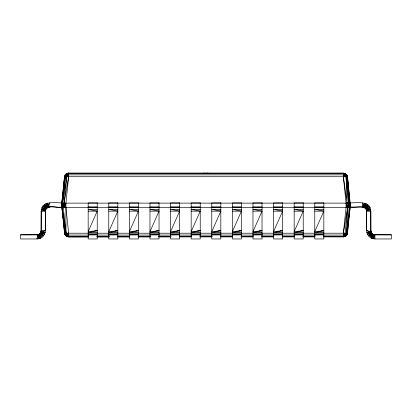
<?xml version="1.0" encoding="UTF-8"?>
<svg xmlns="http://www.w3.org/2000/svg" width="412" height="412" viewBox="0 0 412 412"><rect width="100%" height="100%" fill="white"/><g stroke="black" fill="none" stroke-linecap="round" stroke-linejoin="round"><path stroke-width="0.62" d="M20.6 234.84L37.08 234.84L38.867 234.433L40.299 233.29L41.097 231.637L41.2 211.15C41.504 200.459 54.884 202.786 61.8 202.91L61.8 207.03C57.005 208.544 46.443 203.549 45.32 211.15L45.32 230.72C45.371 235.128 41.488 239.012 37.08 238.96L20.6 238.96L20.6 234.84L37.997 234.737L39.65 233.939L40.793 232.507L41.2 230.72L41.2 211.15L45.423 210.233C47.952 203.863 56.887 208.436 61.8 207.03M45.32 230.72L41.2 230.72L41.097 231.637L45.32 230.72L45.423 210.233L42.997 206.01L46.87 207.931L49.44 207.03L48.523 207.133L45.866 203.724L46.87 207.931L47.653 207.437L45.866 203.724L48.992 206.618M88.59 236.9L68.65 236.9C66.564 236.859 64.875 235.231 64.55 233.213L61.821 207.246L61.8 203.126L64.55 176.727L65.235 174.858L66.713 173.524L68.65 173.04L343.351 173.04L345.287 173.524L346.765 174.858L347.45 176.727L350.2 203.126L350.179 207.246L347.45 233.213C347.115 235.247 345.457 236.833 343.351 236.9L323.41 236.9M369.682 231.245L366.886 232.553L371.207 232.507L368.477 235.86L372.35 233.939L371.346 238.146L374.003 234.737L374.92 234.84L373.087 238.754L373.133 234.433L371.701 233.29L370.8 230.72L370.8 211.15C370.496 200.459 357.116 202.786 350.2 202.91L350.2 207.03C354.995 208.544 365.557 203.549 366.68 211.15L366.68 230.72C366.628 235.128 370.512 239.012 374.92 238.96L391.4 238.96L391.4 234.84L374.003 234.737L372.35 233.939L371.207 232.507L370.8 230.72L371.701 233.29L368.477 235.86L373.133 234.433L374.92 234.84L391.4 234.84M343.351 173.04L343.351 176.727L346.08 203.126L346.08 207.246L343.351 233.213L343.351 236.9L344.772 236.364L346.538 233.383L347.635 207.375L348.501 203.126L347.223 175.914L345.287 173.524L68.65 173.524L66.064 174.158L65.235 174.858L64.55 176.727L61.8 203.126L61.821 207.246L62.83 215.378M348.629 189.324L347.45 176.727L346.538 176.557L345.889 175.45L343.351 173.524L346.765 174.858L347.45 176.727L349.747 203.126L349.757 206.809L350.179 207.246L349.85 207.375L62.15 207.375L61.821 207.246L62.82 207.416L63.499 203.126L65.92 207.246L68.65 233.213L68.65 236.9L66.713 236.416L65.235 235.082L64.55 233.213L62.15 207.375L65.462 176.557L65.024 175.697L66.713 173.524L68.65 173.04L68.65 176.727L65.92 203.126L65.966 235.834L68.65 236.9L88.59 236.864M88.59 236.416L68.65 236.416L64.875 234.181L61.8 203.126L350.2 203.126L349.85 207.375L349.412 203.126L348.727 207.416L347.182 206.814L346.08 207.246L350.179 207.246L346.538 233.383L346.935 233.954L346.765 235.082L345.287 236.416L323.41 236.416M62.748 197.472L62.856 196.215M63.072 193.697L63.237 191.812M63.458 189.299L63.675 186.785M63.783 185.529L64.55 176.727L65.832 175.028L68.65 173.04M65.008 232.898L65.163 234.15L68.65 235.844L66.713 236.416L64.55 233.213L347.45 233.213L346.935 233.954L343.351 236.416L345.287 236.416L346.765 235.082L347.45 233.213L348.619 220.605M348.737 219.349L349.031 216.197M349.144 214.935L349.325 213.045M349.556 210.527L349.731 208.632M346.935 233.954L346.095 235.664L345.117 233.352L347.635 207.375L346.08 203.126L347.028 202.606L348.501 203.126L349.18 207.416L346.538 233.383M64.844 177.85L64.972 176.588L65.832 175.028L68.65 176.727L347.45 176.727M65.92 203.126L64.344 206.814L63.273 207.416L62.588 203.126L61.949 202.606L65.462 176.557L66.064 174.158L67.717 173.277L68.65 173.524L66.883 176.588L64.051 203.126L63.273 207.416L66.111 233.383L68.65 235.082L88.59 235.082M346.765 235.082L345.992 235.005L343.351 236.416L347.125 234.181L347.167 232.085M348.748 217.51L348.887 216.243M349.572 209.909L349.711 208.642M47.653 207.437L44.3 204.707L45.727 209.363L42.014 207.576L45.423 210.233L45.32 211.15L41.2 211.15M350.2 203.126L349.757 206.809L349.18 207.416L349.747 203.126L347.028 176.588L346.106 175.45L346.106 174.456L343.351 174.858L68.65 174.858L64.55 176.727L68.65 174.858L68.011 174.178L66.064 174.158L68.65 176.727L64.051 203.126L64.344 206.814L65.92 207.246L62.82 207.416L61.934 206.814L62.253 203.126L62.82 207.416M347.635 207.375L343.351 233.213L345.889 233.383L346.034 235.834L344.798 236.364L344.025 235.834L344.231 234.181L345.117 233.352M48.915 205.912L47.607 203.116L46.87 207.931L44.3 204.707L46.221 208.58L42.997 206.01L45.727 209.363L41.406 209.317L45.32 211.15L42.014 207.576M62.588 203.126L66.883 176.588L68.65 176.727L64.972 176.588M66.188 235.813L66.883 233.352L65.462 233.383L65.235 235.082L67.789 236.761L68.65 235.844M345.287 236.416L345.596 235.005L343.351 233.213L345.009 233.954L345.992 235.005L344.798 236.364L343.351 236.9M364.393 203.116L362.56 207.03L365.13 207.931L366.134 203.724L363.477 207.133L362.56 202.91L362.56 207.03L364.347 207.437L365.779 208.58L366.577 210.233L370.8 211.15L370.903 231.637L366.68 230.72L366.577 210.233L369.003 206.01L365.13 207.931L364.393 203.116L363.477 207.133L350.2 207.03M373.087 238.754L374.003 234.737L374.92 238.96L374.92 234.84M347.45 233.213L345.889 233.383L345.009 233.954L344.411 235.664L343.351 235.082L323.41 235.082M97.232 209.317L88.168 209.317L97.232 211.15L88.168 231.637L97.232 230.72L94.817 230.72M117.832 209.317L108.768 209.317L117.832 211.15L108.768 231.637L117.832 230.72L115.417 230.72M138.432 209.317L129.368 209.317L138.432 211.15L129.368 231.637L138.432 230.72L136.017 230.72M159.032 209.317L149.968 209.317L159.032 211.15L149.968 231.637L159.032 230.72L156.617 230.72M179.632 209.317L170.568 209.317L179.632 211.15L170.568 231.637L179.632 230.72L177.217 230.72M200.232 209.317L191.168 209.317L200.232 211.15L191.168 231.637L200.232 230.72L197.817 230.72M220.832 209.317L211.768 209.317L220.832 211.15L211.768 231.637L220.832 230.72L218.417 230.72M241.432 209.317L232.368 209.317L241.432 211.15L232.368 231.637L241.432 230.72L239.017 230.72M262.032 209.317L252.968 209.317L262.032 211.15L252.968 231.637L262.032 230.72L259.617 230.72M282.632 209.317L273.568 209.317L282.632 211.15L273.568 231.637L282.632 230.72L280.217 230.72M303.232 209.317L294.168 209.317L303.232 211.15L294.168 231.637L303.232 230.72L300.817 230.72M323.832 209.317L314.768 209.317L323.832 211.15L314.768 231.637L323.832 230.72L321.417 230.72M364.347 207.437L367.7 204.707L365.779 208.58L369.003 206.01L366.273 209.363L369.986 207.576L366.577 210.233L366.68 211.15L370.594 209.317L366.273 209.363L367.7 204.707L365.13 207.931L364.347 207.437L366.134 203.724L363.008 206.618M344.015 175.914L345.889 175.45L347.105 175.795L346.538 176.557L345.117 176.588L344.015 175.914L343.351 174.858L346.106 175.45L347.028 202.606L343.351 176.727L345.287 173.524M345.992 235.005L347.028 233.352M372.35 233.939L369.78 237.163L373.133 234.433L371.346 238.146L374.472 235.252M369.986 207.576L366.68 211.15L370.8 211.15M370.903 231.637L366.886 232.553L371.701 233.29L367.494 234.294L370.388 231.168M65.235 235.082L66.008 235.005L66.991 233.954L68.65 233.213M344.025 235.834L343.351 235.082L344.231 234.181M66.111 176.557L67.079 175.708L67.058 173.926L66.713 173.524M343.351 235.082L345.009 233.954M68.65 235.082L67.589 235.664L66.008 235.005L64.972 233.352M68.65 173.524L65.235 174.858L65.832 175.028M367.494 234.294L371.207 232.507M65.462 233.383L66.569 234.943L68.65 234.191L68.521 232.935M366.577 210.233L370.594 209.317M97.232 230.72L88.168 232.553L97.232 232.553M117.832 230.72L108.768 232.553L117.832 232.553M138.432 230.72L129.368 232.553L138.432 232.553M159.032 230.72L149.968 232.553L159.032 232.553M179.632 230.72L170.568 232.553L179.632 232.553M200.232 230.72L191.168 232.553L200.232 232.553M220.832 230.72L211.768 232.553L220.832 232.553M241.432 230.72L232.368 232.553L241.432 232.553M262.032 230.72L252.968 232.553L262.032 232.553M282.632 230.72L273.568 232.553L282.632 232.553M303.232 230.72L294.168 232.553L303.232 232.553M323.832 230.72L314.768 232.553L323.832 232.553M203.471 173.246L204.656 173.04M37.08 234.84L37.997 234.737L40.654 238.146L39.65 233.939L43.523 235.86L40.793 232.507L45.114 232.553L41.2 230.72L40.299 233.29L43.523 235.86L38.867 234.433L38.913 238.754L37.605 235.958M97.232 234.737L88.168 234.84L97.232 234.84M117.832 234.737L108.768 234.84L117.832 234.84M138.432 234.737L129.368 234.84L138.432 234.84M159.032 234.737L149.968 234.84L159.032 234.84M179.632 234.737L170.568 234.84L179.632 234.84M200.232 234.737L191.168 234.84L200.232 234.84M220.832 234.737L211.768 234.84L220.832 234.84M241.432 234.737L232.368 234.84L241.432 234.84M262.032 234.737L252.968 234.84L262.032 234.84M282.632 234.737L273.568 234.84L282.632 234.84M303.232 234.737L294.168 234.84L303.232 234.84M323.832 234.737L314.768 234.84L323.832 234.84M96.954 236.849L109.18 236.828M117.544 236.812L129.765 236.792M138.128 236.776L150.354 236.756M158.713 236.74L170.939 236.72M179.302 236.704L185.735 236.694M88.168 207.03L97.232 207.03M108.768 207.03L117.832 207.03M129.368 207.03L138.432 207.03M149.968 207.03L159.032 207.03M170.568 207.03L179.632 207.03M191.168 207.03L200.232 207.03M211.768 207.03L220.832 207.03M232.368 207.03L241.432 207.03M252.968 207.03L262.032 207.03M273.568 207.03L282.632 207.03M294.168 207.03L303.232 207.03M314.768 207.03L323.832 207.03M88.168 207.133L97.232 207.133M108.768 207.133L117.832 207.133M129.368 207.133L138.432 207.133M149.968 207.133L159.032 207.133M170.568 207.133L179.632 207.133M191.168 207.133L200.232 207.133M211.768 207.133L220.832 207.133M232.368 207.133L241.432 207.133M252.968 207.133L262.032 207.133M273.568 207.133L282.632 207.133M294.168 207.133L303.232 207.133M314.768 207.133L323.832 207.133M88.168 211.15L97.232 211.15M108.768 211.15L117.832 211.15M129.368 211.15L138.432 211.15M149.968 211.15L159.032 211.15M170.568 211.15L179.632 211.15M191.168 211.15L200.232 211.15M211.768 211.15L220.832 211.15M232.368 211.15L241.432 211.15M252.968 211.15L262.032 211.15M273.568 211.15L282.632 211.15M294.168 211.15L303.232 211.15M314.768 211.15L323.832 211.15M366.68 230.72L367.859 230.72M96.954 235.082L109.18 235.082M117.544 235.082L129.765 235.082M138.128 235.082L150.354 235.082M158.713 235.082L170.939 235.082M179.302 235.082L191.523 235.082M199.887 235.082L212.113 235.082M220.477 235.082L232.698 235.082M241.061 235.082L253.287 235.082M261.646 235.082L273.872 235.082M282.235 235.082L294.456 235.082M302.82 235.082L315.046 235.082M96.954 236.416L109.18 236.416M117.544 236.416L129.765 236.416M138.128 236.416L150.354 236.416M158.713 236.416L170.939 236.416M179.302 236.416L191.523 236.416M199.887 236.416L212.113 236.416M220.477 236.416L232.698 236.416M241.061 236.416L253.287 236.416M261.646 236.416L273.872 236.416M282.235 236.416L294.456 236.416M302.82 236.416L315.046 236.416M96.954 236.9L109.18 236.9M117.544 236.9L129.765 236.9M138.128 236.9L150.354 236.9M158.713 236.9L170.939 236.9M179.302 236.9L191.523 236.9M199.887 236.9L212.113 236.9M220.477 236.9L232.698 236.9M241.061 236.9L253.287 236.9M261.646 236.9L273.872 236.9M282.235 236.9L294.456 236.9M302.82 236.9L315.046 236.9M65.462 176.557L66.883 176.588M206.814 173.04L208.56 173.267M41.406 209.317L45.423 210.233M41.097 231.637L45.114 232.553L40.299 233.29L44.506 234.294L41.612 231.168M347.223 175.914L346.106 175.45L344.35 175.795L343.351 176.727L345.117 176.588L346.765 174.858L344.787 174.456L343.351 174.858L345.889 176.557L348.501 203.126M66.883 233.352L68.65 234.191M40.793 232.507L44.506 234.294M67.058 173.926L68.65 174.858M37.528 235.252L40.654 238.146L38.867 234.433L42.22 237.163L39.65 233.939M66.008 235.005L67.202 236.364L68.65 236.416L67.589 235.664L66.991 233.954M66.569 234.943L67.563 236.328M346.08 203.126L347.182 206.814L347.949 203.126L348.727 207.416M47.607 203.116L48.523 207.133L49.44 202.91L49.44 204.089M38.913 238.754L37.997 234.737L37.08 238.96L37.08 237.781M63.499 203.126L64.365 207.375M62.15 207.375L66.111 233.383M349.546 200.016L349.706 201.283M62.99 216.63L63.221 218.509M63.453 220.384L63.685 222.259M63.922 224.138L64.076 225.39M348.748 190.586L349.041 193.733M349.16 194.994L349.397 197.513M349.577 199.403L349.752 201.293M65.05 232.878L65.163 234.15M97.232 202.91L88.168 202.91L88.168 238.96L97.232 238.96L97.232 202.91M117.832 202.91L108.768 202.91L108.768 238.96L117.832 238.96L117.832 202.91M138.432 202.91L129.368 202.91L129.368 238.96L138.432 238.96L138.432 202.91M159.032 202.91L149.968 202.91L149.968 238.96L159.032 238.96L159.032 202.91M179.632 202.91L170.568 202.91L170.568 238.96L179.632 238.96L179.632 202.91M200.232 202.91L191.168 202.91L191.168 238.96L200.232 238.96L200.232 202.91M220.832 202.91L211.768 202.91L211.768 238.96L220.832 238.96L220.832 202.91M241.432 202.91L232.368 202.91L232.368 238.96L241.432 238.96L241.432 202.91M262.032 202.91L252.968 202.91L252.968 238.96L262.032 238.96L262.032 202.91M282.632 202.91L273.568 202.91L273.568 238.96L282.632 238.96L282.632 202.91M303.232 202.91L294.168 202.91L294.168 238.96L303.232 238.96L303.232 202.91M323.832 202.91L314.768 202.91L314.768 238.96L323.832 238.96L323.832 202.91"/></g></svg>
